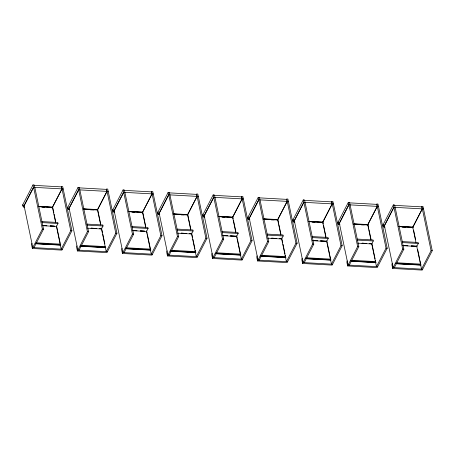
<?xml version="1.0" encoding="UTF-8"?>
<svg xmlns="http://www.w3.org/2000/svg" width="455" height="455" viewBox="0 0 455 455"><rect width="100%" height="100%" fill="white"/><g stroke="black" fill="none" stroke-linecap="round" stroke-linejoin="round"><path stroke-width="0.68" d="M23.216 206.325L23.205 206.297A1.484 0.512 -86.8 0 0 23.074 206.098L22.852 206.098A1.155 0.398 -86.8 0 1 22.852 204.585L33.01 184.906L34.301 184.98L43.532 229.155L33.988 247.645M24.644 207.065L23.353 206.997L33.516 187.318L33.01 184.906M52.058 207.952L61.903 188.893L61.397 186.482L62.688 186.55L71.918 230.731L61.908 250.113L32.35 248.47L31.668 245.205A1.189 0.409 -86.8 0 1 31.725 243.84L31.77 243.698A1.189 0.409 -86.8 0 1 31.941 243.391M62.017 188.899L52.45 207.423A0.847 0.296 -86.8 0 0 52.376 207.065M32.35 248.47L42.361 229.093L33.63 187.323L24.087 205.808L32.811 247.577L62.369 249.215M41.741 221.585L57.785 222.478L57.995 223.479L56.454 226.465L42.503 225.691M68.256 208.822L68.244 208.794A1.484 0.512 -86.8 0 0 68.119 208.595L67.892 208.595A1.155 0.398 -86.8 0 1 67.892 207.082L78.055 187.403L79.346 187.477L88.571 231.652L79.028 250.142M69.683 209.562L68.398 209.493L78.556 189.815L78.055 187.403M34.387 185.378L61.601 186.891L70.747 230.668L61.197 249.152L56.335 225.873M97.415 209.835L106.942 191.39L106.442 188.979L107.727 189.052L116.958 233.227L106.953 252.61L77.395 250.972L76.713 247.708A1.189 0.409 -86.8 0 1 76.764 246.343L76.81 246.195A1.189 0.409 -86.8 0 1 76.98 245.888M107.061 191.396L97.495 209.92A0.847 0.296 -86.8 0 0 97.398 209.51M77.395 250.972L87.4 231.589L78.675 189.82L69.126 208.305L77.856 250.074L107.414 251.717M86.78 224.087L102.83 224.975L103.04 225.981L101.499 228.962L87.542 228.188M113.295 211.319L113.289 211.296A1.484 0.512 -86.8 0 0 113.159 211.092L112.937 211.092A1.155 0.398 -86.8 0 1 112.931 209.579L123.095 189.9L124.386 189.974L133.616 234.154L124.067 252.639M114.728 212.064L113.437 211.99L123.601 192.311L123.095 189.9M79.426 187.875L106.641 189.388L115.786 233.165L106.243 251.649L101.289 227.955M142.142 212.951L151.981 193.887L151.481 191.475L152.772 191.549L162.003 235.724L151.993 255.107L122.435 253.469L121.752 250.204A1.189 0.409 -86.8 0 1 121.809 248.839L121.855 248.692A1.189 0.409 -86.8 0 1 122.02 248.39M152.101 193.893L142.534 212.417A0.847 0.296 -86.8 0 0 142.46 212.058M122.435 253.469L132.439 234.086L123.715 192.317L114.171 210.807L122.895 252.57L152.453 254.214M131.819 226.584L147.869 227.472L148.08 228.478L146.538 231.458L132.587 230.685M158.34 213.816L158.329 213.793A1.484 0.512 -86.8 0 0 158.204 213.594L157.976 213.588A1.155 0.398 -86.8 0 1 157.976 212.081L168.134 192.402L169.425 192.471L178.656 236.651L169.112 255.136M159.768 214.561L158.476 214.487L168.64 194.808L168.134 192.402M124.471 190.378L151.68 191.885L160.825 235.662L151.282 254.146L146.419 230.867M187.5 214.834L197.026 196.384L196.52 193.972L197.811 194.046L207.042 238.227L197.032 257.604L167.474 255.966L166.792 252.701A1.189 0.409 -86.8 0 1 166.849 251.336L166.894 251.194A1.189 0.409 -86.8 0 1 167.065 250.887M197.146 196.389L187.579 214.919A0.847 0.296 -86.8 0 0 187.5 214.555M167.474 255.966L177.484 236.583L168.76 194.814L159.21 213.304L167.94 255.073L197.498 256.711M176.864 229.081L192.909 229.968L193.119 230.975L191.583 233.955L177.626 233.182M203.379 216.318L203.368 216.29A1.484 0.512 -86.8 0 0 203.243 216.091L203.021 216.085A1.155 0.398 -86.8 0 1 203.015 214.578L213.179 194.899L214.47 194.968L223.701 239.148L214.151 257.632M204.813 217.058L203.521 216.984L213.679 197.305L213.179 194.899M169.51 192.874L196.725 194.382L205.87 238.158L196.321 256.643L191.373 232.954M232.221 217.945L242.066 198.88L241.565 196.469L242.856 196.543L252.081 240.723L242.077 260.101L212.519 258.463L211.837 255.198A1.189 0.409 -86.8 0 1 211.888 253.833L211.933 253.691A1.189 0.409 -86.8 0 1 212.104 253.384M235.787 232.437L232.642 217.376L242.185 198.886M212.519 258.463L222.523 239.085L213.799 197.316L204.255 215.801L212.98 257.57L242.538 259.208M221.904 231.578L237.954 232.471L238.164 233.472L236.623 236.452L222.666 235.679M248.424 218.815L248.413 218.787A1.484 0.512 -86.8 0 0 248.282 218.588L248.06 218.588A1.155 0.398 -86.8 0 1 248.06 217.075L258.218 197.396L259.509 197.464L268.74 241.645L259.196 260.129M249.852 219.555L248.561 219.486L258.724 199.808L258.218 197.396M214.555 195.371L241.764 196.879L250.91 240.655L241.366 259.145L236.503 235.861M277.584 219.828L287.111 201.377L286.604 198.971L287.896 199.04L297.126 243.22L287.116 262.598L257.558 260.96L256.876 257.695A1.189 0.409 -86.8 0 1 256.933 256.33L256.978 256.188A1.189 0.409 -86.8 0 1 257.149 255.881M280.826 234.934L277.681 219.873L287.224 201.383M257.558 260.96L267.568 241.582L258.838 199.813L249.294 218.298L258.019 260.067L287.577 261.705M267.711 238.175L281.662 238.955L283.203 235.969L282.993 234.968L266.949 234.075M293.464 221.312L293.452 221.284A1.484 0.512 -86.8 0 0 293.327 221.085L293.1 221.085A1.155 0.398 -86.8 0 1 293.1 219.572L303.263 199.893L304.554 199.967L313.779 244.142L304.236 262.632M294.891 222.051L293.606 221.983L303.764 202.304L303.263 199.893M259.595 197.868L286.809 199.375L295.955 243.152L286.405 261.642L281.543 238.357M322.305 222.939L332.15 203.88L331.649 201.468L332.935 201.537L342.166 245.717L332.161 265.1L302.603 263.456L301.921 260.192A1.189 0.409 -86.8 0 1 301.972 258.827L302.018 258.685A1.189 0.409 -86.8 0 1 302.188 258.377M325.871 237.436L322.72 222.37L332.269 203.886M302.603 263.456L312.608 244.079L303.883 202.31L294.339 220.794L303.064 262.563L332.622 264.201M311.988 236.572L328.038 237.464L328.248 238.465L326.707 241.451L312.75 240.678M338.503 223.809L338.497 223.78A1.484 0.512 -86.8 0 0 338.366 223.581L338.145 223.581A1.155 0.398 -86.8 0 1 338.139 222.068L348.302 202.39L349.594 202.464L358.824 246.638L349.275 265.129M339.936 224.548L338.645 224.48L348.809 204.801L348.302 202.39M304.634 200.365L331.849 201.878L340.994 245.655L331.45 264.139L326.582 240.86M367.668 224.821L377.195 206.377L376.689 203.965L377.98 204.039L387.211 248.214L377.201 267.597L347.643 265.959L346.96 262.694A1.189 0.409 -86.8 0 1 347.017 261.324L347.063 261.181A1.189 0.409 -86.8 0 1 347.228 260.874M377.309 206.382L367.742 224.906A0.847 0.296 -86.8 0 0 367.668 224.548M347.643 265.959L357.647 246.576L348.922 204.807L339.379 223.291L348.103 265.06L377.661 266.698M357.027 239.074L373.077 239.961L373.288 240.968L371.746 243.948L357.795 243.175M383.548 226.306L383.537 226.283A1.484 0.512 -86.8 0 0 383.411 226.078L383.184 226.078A1.155 0.398 -86.8 0 1 383.184 224.565L393.348 204.886L394.633 204.96L403.864 249.141L394.32 267.625M384.975 227.051L383.684 226.977L393.848 207.298L393.348 204.886M349.679 202.862L376.888 204.375L386.033 248.151L376.49 266.636L371.627 243.357M412.389 227.938L422.234 208.873L421.728 206.462L423.019 206.536L432.25 250.711L422.24 270.094L392.682 268.456L392 265.191A1.189 0.409 -86.8 0 1 392.056 263.826L392.102 263.678A1.189 0.409 -86.8 0 1 392.273 263.377M422.354 208.879L412.787 227.403A0.847 0.296 -86.8 0 0 412.708 227.045M392.682 268.456L402.692 249.073L393.967 207.304L384.418 225.788L393.148 267.557L422.706 269.201M402.072 241.571L418.117 242.458L418.327 243.465L416.791 246.445L402.834 245.672M394.718 205.364L421.933 206.871L431.078 250.648L421.529 269.132L416.666 245.854M33.516 187.318L63.194 188.962M78.556 189.815L108.233 191.458M123.601 192.311L153.272 193.955M168.64 194.808L198.317 196.458M213.679 197.305L243.357 198.954M258.724 199.808L288.402 201.451M303.764 202.304L333.441 203.948M348.809 204.801L378.48 206.445M393.848 207.298L423.525 208.942M38.669 206.308L52.626 207.088M83.714 208.811L97.666 209.584M128.754 211.308L142.711 212.081M173.799 213.804L187.75 214.578M218.838 216.301L232.795 217.075M263.877 218.798L277.834 219.572M308.922 221.295L322.874 222.068M353.962 223.797L367.919 224.571M399.007 226.294L412.958 227.068M38.499 206.65L52.706 207.4L53.849 212.872M83.538 209.146L97.745 209.897L98.462 213.315M128.577 211.643L142.79 212.394L145.793 226.766M173.622 214.14L187.83 214.891L188.546 218.315M218.662 216.643L232.875 217.388L233.159 218.758M263.707 219.139L277.914 219.89L278.631 223.308M308.746 221.636L322.953 222.387L323.243 223.752M353.785 224.133L367.998 224.884L368.709 228.302M398.83 226.63L413.038 227.381L399.092 226.584M41.9 207.167L44.744 207.264M49.669 207.594L52.553 207.696M83.396 209.408L85.529 209.527M90.471 209.857L94.043 210M131.984 212.161L134.828 212.257M139.753 212.593L142.637 212.695M173.48 214.402L175.607 214.521M181.261 214.891L184.127 214.993M222.068 217.154L224.912 217.257M230.543 217.626L232.715 217.689M263.564 219.401L266.402 219.555M271.345 219.89L274.211 219.987M312.153 222.154L314.991 222.25M320.627 222.62L322.8 222.683M353.649 224.395L356.487 224.554M361.429 224.884L364.296 224.986M402.231 227.147L405.786 227.284M410.711 227.619L412.884 227.676M41.945 222.592L57.995 223.479M86.99 225.088L103.04 225.981M132.03 227.585L148.08 228.478M177.075 230.082L193.119 230.975M222.114 232.585L238.164 233.472M267.153 235.081L283.203 235.969M312.198 237.578L328.248 238.465M357.238 240.075L373.288 240.968M402.283 242.572L418.327 243.465M42.451 225.487L46.711 225.725M50.26 225.919L54.52 226.158L50.374 225.919M91.046 228.182L96.011 228.456M99.56 228.655L101.692 228.774L99.599 228.655M132.536 230.486L136.796 230.719M140.345 230.918L144.605 231.151L140.458 230.912M181.13 233.176L186.095 233.455M189.644 233.648L191.771 233.768L189.684 233.648M222.62 235.48L227.591 235.753M230.429 235.912L236.816 236.264L230.537 235.906M271.208 238.175L276.179 238.448M312.704 240.473L317.67 240.752M320.513 240.905L326.9 241.264L320.621 240.905M362.004 243.209L366.264 243.442M402.789 245.472L407.754 245.745M411.303 245.945L416.985 246.257L411.405 245.939M42.361 229.093L43.532 229.155M70.747 230.668L71.918 230.731M87.4 231.589L88.571 231.652M115.786 233.165L116.958 233.227M132.439 234.086L133.616 234.154M160.825 235.662L162.003 235.724M177.484 236.583L178.656 236.651M205.87 238.158L207.042 238.227M222.523 239.085L223.701 239.148M250.91 240.655L252.081 240.723M267.568 241.582L268.74 241.645M295.955 243.152L297.126 243.22M312.608 244.079L313.779 244.142M340.994 245.655L342.166 245.717M357.647 246.576L358.824 246.638M386.033 248.151L387.211 248.214M402.692 249.073L403.864 249.141M431.078 250.648L432.25 250.711M36.423 242.799L60.145 244.113M81.462 245.296L105.185 246.61M126.501 247.793L150.23 249.107M171.546 250.29L195.269 251.609M216.586 252.787L240.308 254.106M261.631 255.289L285.353 256.603L285.564 257.604L261.142 256.25M306.67 257.786L330.393 259.1M351.709 260.283L375.438 261.597M396.754 262.78L420.477 264.093M35.666 243.374L60.509 244.75M80.706 245.871L105.549 247.247M125.751 248.367L150.594 249.744M170.79 250.864L195.633 252.241M215.835 253.361L240.672 254.743M260.874 255.864L285.717 257.24M305.914 258.36L330.757 259.737M350.959 260.857L375.802 262.234M395.998 263.354L420.841 264.73M35.456 243.59L60.794 244.995M80.501 246.087L105.833 247.492M125.54 248.584L150.878 249.988M170.579 251.08L195.917 252.485M215.624 253.577L240.962 254.982M260.664 256.074L286.002 257.479M305.709 258.577L331.041 259.981M350.748 261.073L376.086 262.478M395.793 263.57L421.125 264.975M35.934 243.761L60.356 245.12M80.973 246.263L105.395 247.617M126.018 248.76L150.434 250.113M171.057 251.257L195.479 252.61M216.097 253.754L240.519 255.107M306.181 258.747L330.603 260.106M351.226 261.25L375.642 262.603M396.265 263.746L420.687 265.1M354.047 224.087L367.998 224.884M309.008 221.591L322.953 222.387M218.923 216.597L232.875 217.388M263.968 219.094L277.914 219.89M173.884 214.1L187.83 214.891M128.839 211.598L142.79 212.394M38.76 206.604L52.706 207.4M83.8 209.101L97.745 209.897M403.033 245.461L407.913 245.74M312.949 240.468L317.135 240.706M362.174 243.203L366.36 243.442M272.096 238.21L276.276 238.448M222.87 235.474L227.051 235.713M132.786 230.475L136.966 230.713M181.312 233.17L186.197 233.449M91.228 228.177L96.113 228.456M42.702 225.481L46.888 225.72M413.612 230.116L415.614 239.7M417.696 249.681L419.698 259.259M419.982 260.624L420.699 264.048M412.804 227.363L415.955 242.43M383.184 224.565L383.684 226.977M368.999 229.673L371.001 239.25M372.082 244.443L375.085 258.815M375.369 260.18L375.659 261.551M367.765 224.867L370.91 239.933M338.139 222.068L338.645 224.48M323.528 225.123L325.956 236.754M327.043 241.946L327.327 243.317M327.611 244.682L329.613 254.26M329.903 255.63L330.614 259.054M293.1 219.572L293.606 221.983M278.915 224.679L280.917 234.257M281.998 239.449L282.714 242.868M282.999 244.238L285.001 253.816M285.291 255.187L285.575 256.552M281.457 237.948L281.662 238.955M248.06 217.075L248.561 219.486M233.443 220.129L235.872 231.76M236.958 236.953L237.243 238.318M237.533 239.688L239.529 249.266M239.819 250.637L240.53 254.055M203.015 214.578L203.521 216.984M188.831 219.68L190.833 229.263M191.919 234.45L192.63 237.874M192.92 239.245L194.916 248.822M195.206 250.193L195.491 251.558M187.596 214.874L190.742 229.94M157.976 212.081L158.476 214.487M146.874 231.953L147.158 233.324M147.448 234.695L150.451 249.061M142.557 212.377L145.702 227.443M112.931 209.579L113.437 211.99M98.746 214.686L100.748 224.264M101.835 229.456L102.546 232.88M102.836 234.245L104.838 243.829M97.512 209.88L100.663 224.946M67.892 207.082L68.398 209.493M54.134 214.242L55.709 221.767M56.79 226.96L60.225 243.38M52.473 207.383L55.618 222.45M22.852 204.585L23.353 206.997M59.861 244.744A1.615 1.052 45.7 0 1 60.111 244.875M104.9 247.241A1.615 1.052 45.7 0 1 105.15 247.372M149.945 249.738A1.615 1.052 45.7 0 1 150.19 249.875M194.985 252.241A1.615 1.052 45.7 0 1 195.235 252.371M322.629 222.051A0.847 0.296 -86.8 0 1 322.703 222.41M330.108 259.731A1.615 1.052 45.7 0 1 330.358 259.862M240.024 254.737A1.615 1.052 45.7 0 1 240.274 254.868M232.545 217.052A0.847 0.296 -86.8 0 1 232.619 217.416M285.069 257.234A1.615 1.052 45.7 0 1 285.319 257.365M277.584 219.555A0.847 0.296 -86.8 0 1 277.658 219.913M375.153 262.228A1.615 1.052 45.7 0 1 375.398 262.359M420.192 264.725A1.615 1.052 45.7 0 1 420.443 264.861M281.855 238.761L279.728 238.648L281.855 238.761M371.94 243.761L369.813 243.641L371.94 243.761"/></g></svg>
